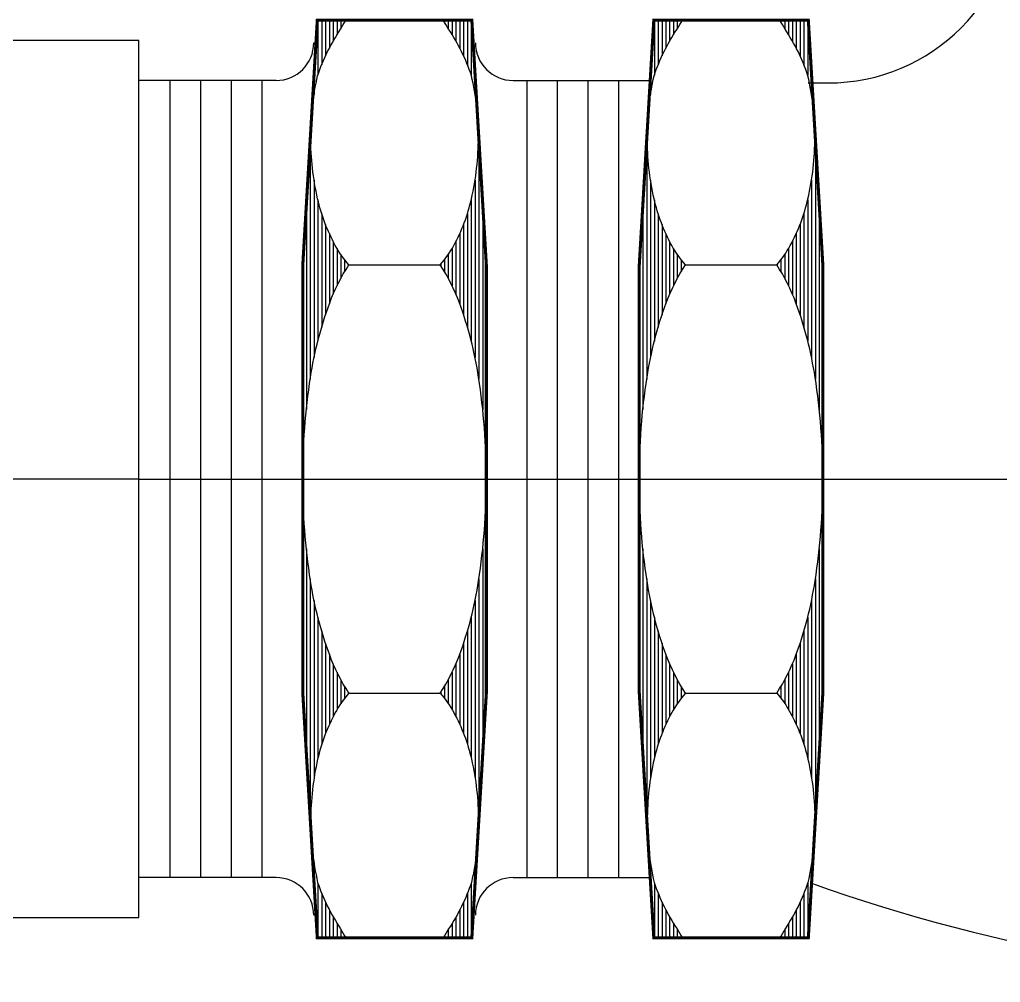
# Model space of a CAD drawing. Header units: millimetres. Extents: x 0 to 114, y 0 to 82.
# Drawn here: x 6.651 to 7.485, y 69.921 to 70.739 of the extents above; entities that cross this region are included whole.
import ezdxf

# ---------------------------------------------------------------- set-up
doc = ezdxf.new("R2010")
doc.units = ezdxf.units.MM
doc.layers.add('INC-DETALHES', color=7, linetype='Continuous')
doc.layers.add('NORMO-DET', color=2, linetype='Continuous')

# ---------------------------------------------------------------- blocks, each defined once
blk = doc.blocks.new('*X73')
at = {"color": 0}
for p, q in [((267.868, 169.148), (267.903, 169.148)), ((271.784, 169.148), (271.978, 169.148)), ((271.861, 169.21), (271.878, 169.21)), ((278.758, 169.148), (278.952, 169.148)), ((278.858, 169.21), (278.876, 169.21)), ((282.834, 169.148), (282.868, 169.148)), ((267.868, 169.085), (268.007, 169.085)), ((267.868, 169.023), (268.105, 169.023)), ((271.599, 169.023), (272.21, 169.023)), ((271.698, 169.085), (272.088, 169.085)), ((278.527, 169.023), (279.137, 169.023)), ((278.648, 169.085), (279.039, 169.085)), ((282.631, 169.023), (282.868, 169.023)), ((282.729, 169.085), (282.868, 169.085)), ((267.868, 168.96), (268.209, 168.96)), ((267.868, 168.898), (268.324, 168.898)), ((267.868, 168.835), (268.452, 168.835)), ((271.208, 168.835), (272.684, 168.835)), ((271.356, 168.898), (272.505, 168.898)), ((271.485, 168.96), (272.347, 168.96)), ((278.052, 168.835), (279.528, 168.835)), ((278.231, 168.898), (279.38, 168.898)), ((278.39, 168.96), (279.251, 168.96)), ((282.284, 168.835), (282.868, 168.835)), ((282.412, 168.898), (282.868, 168.898)), ((282.527, 168.96), (282.868, 168.96)), ((267.868, 168.773), (268.596, 168.773)), ((267.868, 168.71), (268.764, 168.71)), ((270.805, 168.71), (273.112, 168.71)), ((271.032, 168.773), (272.884, 168.773)), ((277.624, 168.71), (279.931, 168.71)), ((277.852, 168.773), (279.704, 168.773)), ((281.972, 168.71), (282.868, 168.71)), ((282.14, 168.773), (282.868, 168.773)), ((268.761, 168.648), (269.083, 168.648)), ((269.816, 168.585), (273.736, 168.585)), ((270.482, 168.648), (273.383, 168.648)), ((270.871, 168.523), (274.229, 168.523)), ((276.507, 168.523), (279.865, 168.523)), ((277, 168.585), (280.92, 168.585)), ((277.353, 168.648), (280.255, 168.648)), ((281.654, 168.648), (281.975, 168.648))]:
    blk.add_line(p, q, dxfattribs=at)
blk = doc.blocks.new('A$C67737C06')
at = {"layer": 'INC-DETALHES', "color": 252}
for p, q in [((3.1213, 0.64594), (3.06303, 0.64594)), ((3.07637, 0.30727), (3.07637, 0.64594)), ((3.08936, 0.30727), (3.08936, 0.64594)), ((3.10236, 0.30727), (3.10236, 0.64594)), ((3.11535, 0.30727), (3.11535, 0.64594)), ((3.22199, 0.64594), (3.28025, 0.64594)), ((3.22793, 0.30727), (3.22793, 0.64594)), ((3.24093, 0.30727), (3.24093, 0.64594)), ((3.25392, 0.30727), (3.25392, 0.64594)), ((3.26692, 0.30727), (3.26692, 0.64594)), ((3.06303, 0.47661), (5.24935, 0.47661)), ((3.1213, 0.30727), (3.06303, 0.30727)), ((3.22199, 0.30727), (3.28025, 0.30727))]:
    blk.add_line(p, q, dxfattribs=at)
at = {"layer": 'INC-DETALHES', "color": 9}
blk.add_line((3.34743, 0.64488), (3.35577, 0.64488), dxfattribs=at)
at = {"layer": 'INC-DETALHES', "color": 254}
for p, q in [((3.15223, 0.56758), (3.19106, 0.56758)), ((3.29518, 0.56758), (3.33402, 0.56758)), ((3.15223, 0.38563), (3.19106, 0.38563)), ((3.29518, 0.38563), (3.33402, 0.38563))]:
    blk.add_line(p, q, dxfattribs=at)
blk.add_lwpolyline([(2.57239, 0.4515, 0.301363), (2.9208, 0.31482), (2.96482, 0.29028), (3.06303, 0.29028), (3.06303, 0.47661), (3.06303, 0.66294), (2.96482, 0.66294), (2.93434, 0.64594, -0.414214), (2.80178, 0.69383), (2.79224, 0.7274), (2.7228, 0.79685), (2.59104, 0.6651), (2.45929, 0.53334), (2.52873, 0.46389)], format="xyb", close=True, dxfattribs=at)
at = {"layer": 'INC-DETALHES', "color": 254, "const_width": 0.0013}
for points in [[(3.20447, 0.28166), (3.15103, 0.28166), (3.13881, 0.28166), (3.13265, 0.38563), (3.13265, 0.56758), (3.13881, 0.67155), (3.15103, 0.67155), (3.20447, 0.67155), (3.21063, 0.56758), (3.21063, 0.38563)], [(3.34743, 0.28166), (3.29399, 0.28166), (3.28177, 0.28166), (3.27561, 0.38563), (3.27561, 0.56758), (3.28177, 0.67155), (3.29399, 0.67155), (3.34743, 0.67155), (3.35359, 0.56758), (3.35359, 0.38563)]]:
    blk.add_lwpolyline(points, close=True, dxfattribs=at)
at = {"layer": 'INC-DETALHES', "color": 254}
for points in [[(3.15223, 0.56758, -0.053785), (3.14646, 0.57585, -0.06964), (3.13896, 0.59563, -0.055863), (3.13603, 0.6218, -0.055863), (3.13896, 0.64796, -0.066816), (3.1487, 0.66774, -0.023725), (3.15103, 0.67155, -0.163309)], [(3.19106, 0.56758, 0.053785), (3.19682, 0.57585, 0.06964), (3.20432, 0.59563, 0.055863), (3.20725, 0.6218, 0.055863), (3.20432, 0.64796, 0.066816), (3.19458, 0.66774, 0.023725), (3.19226, 0.67155, 0.163309)], [(3.29518, 0.56758, -0.053785), (3.28942, 0.57585, -0.06964), (3.28192, 0.59563, -0.055863), (3.27899, 0.6218, -0.055863), (3.28192, 0.64796, -0.066816), (3.29166, 0.66774, -0.023725), (3.29399, 0.67155, -0.163309)], [(3.33402, 0.56758, 0.053785), (3.33978, 0.57585, 0.06964), (3.34728, 0.59563, 0.055863), (3.35021, 0.6218, 0.055863), (3.34728, 0.64796, 0.066816), (3.33754, 0.66774, 0.023725), (3.33522, 0.67155, 0.163309)], [(3.15223, 0.38563, -0.05691), (3.14407, 0.40181, -0.050451), (3.13594, 0.43338, -0.037894), (3.13265, 0.47661, -0.037894), (3.13594, 0.51983, -0.050451), (3.14407, 0.5514, -0.05691), (3.15223, 0.56758, -0.214088)], [(3.19106, 0.38563, 0.05691), (3.19921, 0.40181, 0.050451), (3.20735, 0.43338, 0.037894), (3.21063, 0.47661, 0.037894), (3.20735, 0.51983, 0.050451), (3.19921, 0.5514, 0.05691), (3.19106, 0.56758, 0.214088)], [(3.29518, 0.38563, -0.05691), (3.28703, 0.40181, -0.050451), (3.27889, 0.43338, -0.037894), (3.27561, 0.47661, -0.037894), (3.27889, 0.51983, -0.050451), (3.28703, 0.5514, -0.05691), (3.29518, 0.56758, -0.214088)], [(3.33402, 0.38563, 0.05691), (3.34217, 0.40181, 0.050451), (3.35031, 0.43338, 0.037894), (3.35359, 0.47661, 0.037894), (3.35031, 0.51983, 0.050451), (3.34217, 0.5514, 0.05691), (3.33402, 0.56758, 0.214088)], [(3.15223, 0.38563, 0.053785), (3.14646, 0.37736, 0.06964), (3.13896, 0.35758, 0.055863), (3.13603, 0.33141, 0.055863), (3.13896, 0.30525, 0.066816), (3.1487, 0.28547, 0.023725), (3.15103, 0.28166, 0.163309)], [(3.19106, 0.38563, -0.053785), (3.19682, 0.37736, -0.06964), (3.20432, 0.35758, -0.055863), (3.20725, 0.33141, -0.055863), (3.20432, 0.30525, -0.066816), (3.19458, 0.28547, -0.023725), (3.19226, 0.28166, -0.163309)], [(3.29518, 0.38563, 0.053785), (3.28942, 0.37736, 0.06964), (3.28192, 0.35758, 0.055863), (3.27899, 0.33141, 0.055863), (3.28192, 0.30525, 0.066816), (3.29166, 0.28547, 0.023725), (3.29399, 0.28166, 0.163309)], [(3.33402, 0.38563, -0.053785), (3.33978, 0.37736, -0.06964), (3.34728, 0.35758, -0.055863), (3.35021, 0.33141, -0.055863), (3.34728, 0.30525, -0.066816), (3.33754, 0.28547, -0.023725), (3.33522, 0.28166, -0.163309)]]:
    blk.add_lwpolyline(points, format="xyb", dxfattribs=at)
for centre, radius, start, end in [((3.35577, 0.72488), 0.08, 270, 0), ((3.59172, 0.98414), 0.72139, 250.32231, 290.32231)]:
    blk.add_arc(centre, radius, start, end, dxfattribs=at)
at = {"layer": 'INC-DETALHES', "color": 252}
for centre, start, end in [((3.1213, 0.66194), 270, 0), ((3.22199, 0.66194), 180, 270), ((3.1213, 0.29127), 0, 90), ((3.22199, 0.29127), 90, 180)]:
    blk.add_arc(centre, 0.016, start, end, dxfattribs=at)
at = {"layer": 'NORMO-DET', "color": 252}
blk.add_line((3.06303, 0.47661), (2.77953, 0.47661), dxfattribs=at)
at = {"layer": 'INC-DETALHES', "color": 254, "yscale": 0.0259922517670526}
for p, xscale, zscale, rotation in [((-1.2461, 7.63404), 0.0259922517670526, 0.0259922517670526, 270), ((7.58938, 7.63404), -0.0259922517670526, 0.0259922519993527, 90), ((-1.10314, 7.63404), 0.0259922517670526, 0.0259922517670526, 270), ((7.73234, 7.63404), -0.0259922517670526, 0.0259922519993527, 90)]:
    blk.add_blockref('*X73', p, dxfattribs=dict(at, xscale=xscale, zscale=zscale, rotation=rotation))
blk = doc.blocks.new('A$C4D2B5F06')
at = {"layer": 'INC-DETALHES'}
blk.add_blockref('A$C67737C06', (-0.89884, -5.17481, -35.05849), dxfattribs=at)

msp = doc.modelspace()

# ---------------------------------------------------------------- block references
at = {"layer": 'INC-DETALHES', "xscale": 2, "yscale": 2, "zscale": 2}
msp.add_blockref('A$C4D2B5F06', (2.42443, 79.74496), dxfattribs=at)

doc.saveas('drawing.dxf')
